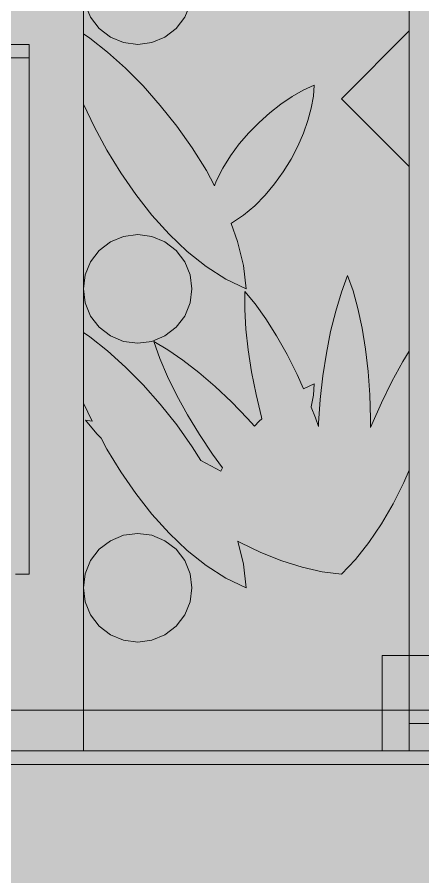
# Model space of a CAD drawing. Header units: millimetres. Extents: x -2000 to 16000, y -1200 to 12411.
# Drawn here: x 12994 to 13450, y 3492 to 4458 of the extents above; entities that cross this region are included whole.
import ezdxf

# ---------------------------------------------------------------- set-up
doc = ezdxf.new("R2010")
doc.units = ezdxf.units.MM
for name, color, linetype, lineweight, true_color in [('00_WHITE_BACKGROUND', 7, 'Continuous', 18, 0xffffff), ('01_STRUCTURE', 7, 'Continuous', 18, 0x000000), ('02_CORNICES', 7, 'Continuous', 18, 0x000000), ('06_ORNAMENT', 7, 'Continuous', 18, 0x000000), ('07_RAILINGS', 7, 'Continuous', 18, 0x000000)]:
    doc.layers.add(name, color=color, linetype=linetype, lineweight=lineweight, true_color=true_color)

msp = doc.modelspace()

# ---------------------------------------------------------------- linework, layer by layer
at = {"layer": '00_WHITE_BACKGROUND', "lineweight": 18, "true_color": 0xffffff}
msp.add_solid([(-2000, -1200), (16000, -1200), (-2000, 12410.687), (16000, 12410.687)], dxfattribs=at)
at = {"layer": '01_STRUCTURE', "color": 7, "lineweight": 18, "true_color": 0x000000}
msp.add_lwpolyline([(13832.0611, 3633.5878), (13832.0611, 3664.1221), (13435.1145, 3664.1221), (13435.1145, 3633.5878)], dxfattribs=at)
at = {"layer": '02_CORNICES', "color": 7, "lineweight": 18, "true_color": 0x000000}
for points in [[(13862.5954, 3679.3893), (13862.5954, 3740.458), (13832.0611, 3740.458), (13435.1145, 3740.458), (13404.5802, 3740.458), (13404.5802, 3679.3893)], [(13404.5802, 3679.3893), (13068.7023, 3679.3893), (11053.4351, 3679.3893), (10717.5573, 3679.3893)], [(13862.5954, 3679.3893), (13435.1145, 3679.3893), (13404.5802, 3679.3893)], [(13862.5954, 3633.5878), (13832.0611, 3633.5878), (13435.1145, 3633.5878), (13404.5802, 3633.5878), (13404.5802, 3679.3893)], [(10519.084, 3618.3206), (13938.9313, 3618.3206), (13938.9313, 3633.5878)]]:
    msp.add_lwpolyline(points, dxfattribs=at)
at = {"layer": '06_ORNAMENT', "color": 7, "lineweight": 18, "true_color": 0x000000}
for points in [[(13435.1145, 4442.7481), (13435.1145, 5297.7099)], [(13068.7023, 4360.8244), (13068.916, 4360.2901), (13081.2672, 4334.2748), (13095.2519, 4308.3969), (13110.7481, 4283.0534), (13127.6489, 4258.5954), (13145.8321, 4235.4504), (13165.1756, 4213.9847), (13185.5725, 4194.5954), (13206.9008, 4177.6489), (13229.0534, 4163.542), (13251.9084, 4152.6718), (13248.626, 4179.1298), (13242.1679, 4205.9084), (13235.0687, 4226.3359), (13235.2519, 4226.4427), (13248.7023, 4235.4962), (13261.313, 4246.0611), (13273.0229, 4257.8626), (13283.7863, 4270.7023), (13293.542, 4284.3206), (13302.2137, 4298.4733), (13309.7405, 4312.9466), (13316.0763, 4327.4962), (13321.1603, 4341.8779), (13324.916, 4355.8626), (13327.2977, 4369.2061), (13328.2443, 4381.6794), (13315.9542, 4375.9542), (13303.4198, 4368.7939), (13290.8397, 4360.3206), (13278.4122, 4350.626), (13266.3359, 4339.8473), (13254.8092, 4328.1069), (13244.0153, 4315.5115), (13234.1832, 4302.1985), (13225.4809, 4288.2748), (13218.1374, 4273.8626), (13216.0763, 4268.626), (13206.9618, 4285.6336), (13191.0992, 4311.1298), (13173.7099, 4335.6489), (13155.1756, 4358.9466), (13135.7863, 4380.7176), (13115.9084, 4400.7481), (13095.8626, 4418.7481), (13076.0153, 4434.4733), (13068.7023, 4439.4504), (13068.7023, 4473.2824)], [(13435.1145, 4442.7481), (13358.7786, 4366.4122), (13435.1145, 4290.0763)], [(13435.1145, 4290.0763), (13435.1145, 4442.7481)], [(12992.3664, 3832.0611), (13007.6336, 3832.0611), (13007.6336, 4412.2137), (12992.3664, 4412.2137), (12885.4962, 4412.2137), (12839.6947, 4412.2137), (12809.1603, 4412.2137), (12778.626, 4412.2137), (12771.8626, 4412.2137)], [(13435.1145, 4082.6565), (13435.1145, 4290.0763)], [(13435.1145, 4082.6565), (13428.0458, 4071.0382), (13415.5878, 4048.4427), (13403.7863, 4024.7786), (13392.8702, 4000.3359), (13391.4504, 3996.7481), (13391.6183, 4006.916), (13390.855, 4033.7099), (13388.9924, 4059.8473), (13386.0763, 4084.9771), (13382.2137, 4108.7023), (13377.4962, 4130.6718), (13371.9847, 4150.5191), (13365.7557, 4167.8626), (13358.7939, 4148.8397), (13352.4275, 4127.6794), (13346.7634, 4104.7176), (13341.9084, 4080.3053), (13337.9389, 4054.7939), (13334.9771, 4028.5191), (13333.0992, 4001.8321), (13333.0076, 3997.9542), (13329.6794, 4007.5725), (13324.855, 4019.7099), (13324.916, 4019.9847), (13327.2977, 4033.3282), (13328.2443, 4045.8015), (13316.2901, 4040.2443), (13309.0382, 4056.3969), (13297.6947, 4079.0076), (13285.9389, 4099.9695), (13273.9542, 4118.9924), (13261.9847, 4135.7405), (13250.1985, 4149.9084), (13250.1679, 4129.6336), (13251.4504, 4107.5725), (13254, 4084.0611), (13257.8015, 4059.4809), (13262.8244, 4034.1527), (13269.0534, 4008.458), (13269.5267, 4006.8092), (13266.3359, 4003.9695), (13260.9618, 3998.4885), (13253.4046, 4006.9618), (13235.1298, 4025.7405), (13216.7328, 4043.084), (13198.4885, 4058.7481), (13180.7176, 4072.5038), (13163.7099, 4084.1374), (13147.7863, 4093.4046), (13154.7176, 4074.3511), (13163.4809, 4054.0611), (13173.9389, 4032.855), (13185.9389, 4011.0687), (13199.3588, 3988.9924), (13214.0153, 3966.9924), (13225.145, 3951.7252), (13223.0992, 3947.7405), (13200.7634, 3959.7252), (13191.0992, 3975.2519), (13173.7099, 3999.771), (13155.1756, 4023.0687), (13135.7863, 4044.8397), (13115.9084, 4064.8702), (13095.8626, 4082.8702), (13076.0153, 4098.5954), (13068.7023, 4103.5725), (13068.7023, 4024.9466)], [(13435.1145, 3948.8855), (13435.1145, 4082.6565)], [(13068.7023, 4024.9466), (13068.916, 4024.4122), (13078.687, 4003.8321), (13070.9618, 4005.2061), (13084, 3989.6947), (13088.5954, 3984.8397), (13095.2519, 3972.5191), (13110.7481, 3947.1756), (13127.6489, 3922.7176), (13145.8321, 3899.5725), (13165.1756, 3878.1069), (13185.5725, 3858.7176), (13206.9008, 3841.771), (13229.0534, 3827.6641), (13251.9084, 3816.7939), (13248.626, 3843.2519), (13242.3969, 3869.0534), (13244.916, 3867.6947), (13268.3664, 3856.5344), (13291.7252, 3847.1298), (13314.7481, 3839.7557), (13337.1756, 3834.6412), (13358.7786, 3832.0611), (13374.7786, 3848.6107), (13389.8626, 3867.5573), (13403.9542, 3888.5191), (13417.0229, 3911.1145), (13429.0229, 3934.9924), (13435.1145, 3948.8855)], [(13068.7023, 4024.9466), (13068.7023, 3816.7939)], [(13435.1145, 3664.1221), (13435.1145, 3679.3893), (13435.1145, 3740.458), (13435.1145, 3948.8855)], [(13068.7023, 3816.7939), (13068.7023, 3679.3893), (13068.7023, 3633.5878), (13404.5802, 3633.5878)]]:
    msp.add_lwpolyline(points, dxfattribs=at)
for points in [[(13068.7023, 4488.5496), (13070.7786, 4472.7481), (13076.8855, 4458.0153), (13086.5954, 4445.374), (13099.2366, 4435.6641), (13113.9695, 4429.5573), (13129.771, 4427.4809), (13145.5725, 4429.5573), (13160.3053, 4435.6641), (13172.9466, 4445.374), (13182.6565, 4458.0153), (13188.7634, 4472.7481), (13190.8397, 4488.5496), (13188.7634, 4504.3511), (13182.6565, 4519.084), (13172.9466, 4531.7252), (13160.3053, 4541.4351), (13145.5725, 4547.542), (13129.771, 4549.6183), (13113.9695, 4547.542), (13099.2366, 4541.4351), (13086.5954, 4531.7252), (13076.8855, 4519.084), (13070.7786, 4504.3511)], [(13068.7023, 4152.6718), (13070.7786, 4136.8702), (13076.8855, 4122.1374), (13086.5954, 4109.4962), (13099.2366, 4099.7863), (13113.9695, 4093.6794), (13129.771, 4091.6031), (13145.5725, 4093.6794), (13160.3053, 4099.7863), (13172.9466, 4109.4962), (13182.6565, 4122.1374), (13188.7634, 4136.8702), (13190.8397, 4152.6718), (13188.7634, 4168.4733), (13182.6565, 4183.2061), (13172.9466, 4195.8473), (13160.3053, 4205.5573), (13145.5725, 4211.6641), (13129.771, 4213.7405), (13113.9695, 4211.6641), (13099.2366, 4205.5573), (13086.5954, 4195.8473), (13076.8855, 4183.2061), (13070.7786, 4168.4733)], [(13068.7023, 3816.7939), (13070.7786, 3800.9924), (13076.8855, 3786.2595), (13086.5954, 3773.6183), (13099.2366, 3763.9084), (13113.9695, 3757.8015), (13129.771, 3755.7252), (13145.5725, 3757.8015), (13160.3053, 3763.9084), (13172.9466, 3773.6183), (13182.6565, 3786.2595), (13188.7634, 3800.9924), (13190.8397, 3816.7939), (13188.7634, 3832.5954), (13182.6565, 3847.3282), (13172.9466, 3859.9695), (13160.3053, 3869.6794), (13145.5725, 3875.7863), (13129.771, 3877.8626), (13113.9695, 3875.7863), (13099.2366, 3869.6794), (13086.5954, 3859.9695), (13076.8855, 3847.3282), (13070.7786, 3832.5954)]]:
    msp.add_lwpolyline(points, close=True, dxfattribs=at)
at = {"layer": '07_RAILINGS', "color": 7, "lineweight": 18, "true_color": 0x000000}
for points in [[(13068.7023, 4439.4504), (13068.7023, 4360.8244), (13068.7023, 4152.6718), (13068.7023, 4103.5725)], [(12839.6947, 4427.4809), (13007.6336, 4427.4809), (13007.6336, 4412.2137)], [(13068.7023, 3633.5878), (11053.4351, 3633.5878)]]:
    msp.add_lwpolyline(points, dxfattribs=at)

doc.saveas('drawing.dxf')
